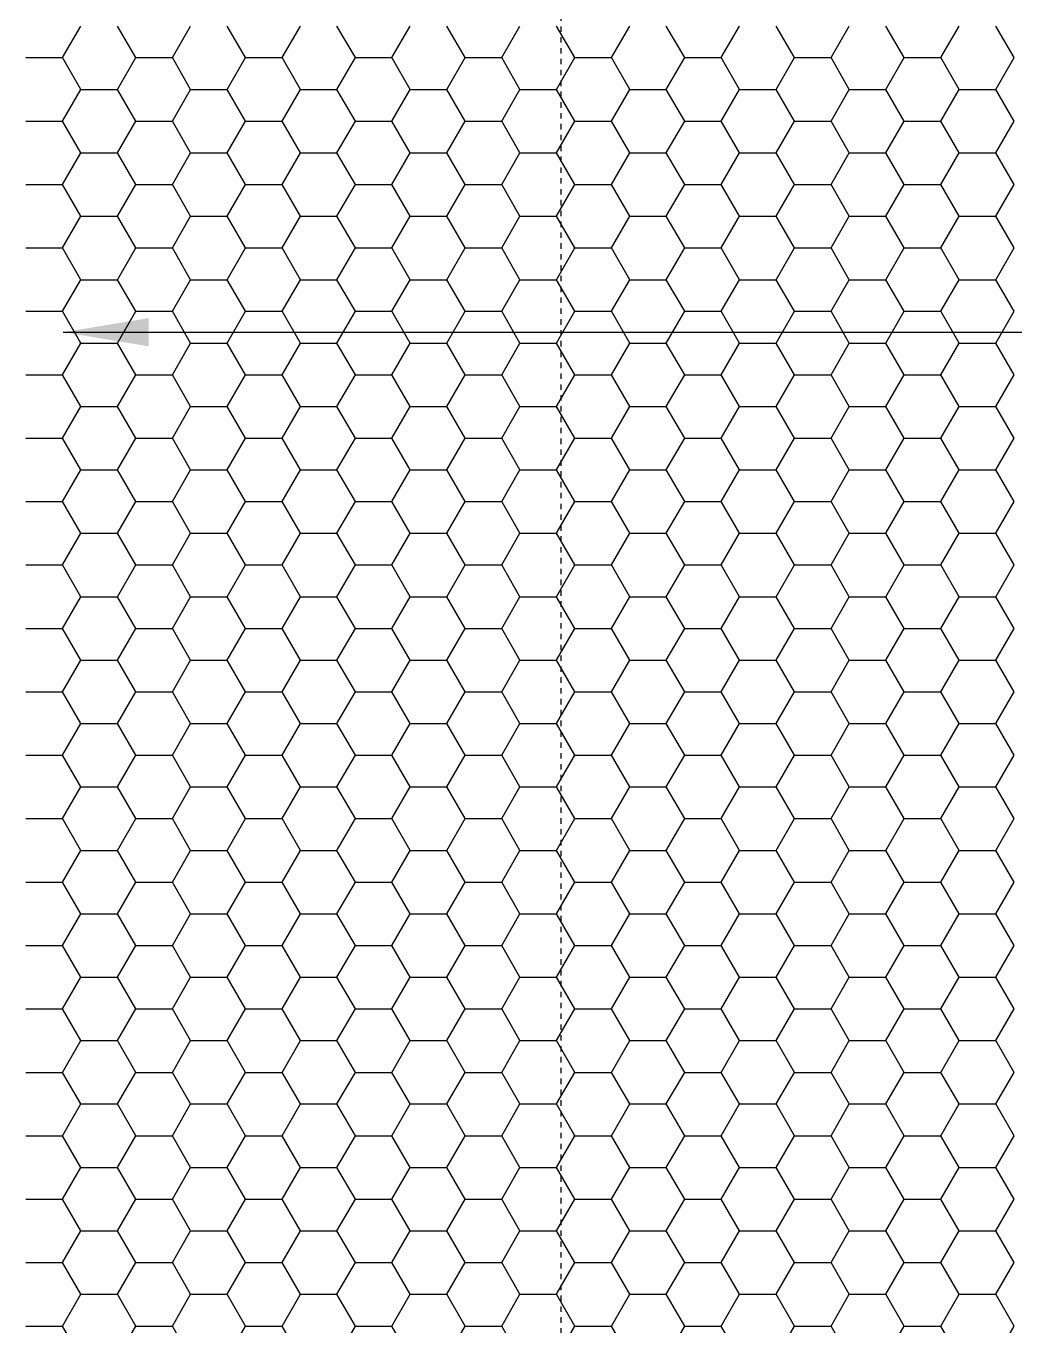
# Model space of a CAD drawing. Header units: millimetres. Extents: x -579 to 213, y -67 to 509.
# Drawn here: x -546.35 to -528.12, y 293.39 to 317.36 of the extents above; entities that cross this region are included whole.
import ezdxf

# ---------------------------------------------------------------- set-up
doc = ezdxf.new("R2010")
doc.units = ezdxf.units.MM
doc.header["$LTSCALE"] = 0.1
doc.linetypes.add('CENTERX2', pattern=[4, 2.5, -0.5, 0.5, -0.5])
doc.layers.add('D-01', color=1, linetype='Continuous')
doc.layers.add('D-GRIS', color=252, linetype='Continuous')
doc.styles.add('ROMANS', font='romans.shx', dxfattribs={"width": 0.7})
doc.dimstyles.new('FLECHAS-DET-1-5', dxfattribs={"dimscale": 0.035, "dimtxt": 180, "dimasz": 250, "dimexe": 50, "dimexo": 200, "dimgap": 80, "dimtad": 1, "dimdec": 3, "dimzin": 0, "dimdsep": 46, "dimtxsty": 'ROMANS', "dimblk1": 'OBLIQUE', "dimblk2": 'OBLIQUE', "dimsah": 1, "dimcen": 0.09, "dimdle": 20, "dimclrd": 256, "dimclre": 8, "dimclrt": 7, "dimadec": 0, "dimazin": 0, "dimtfac": 1, "dimtdec": 3, "dimtmove": 1, "dimatfit": 1, "dimfxl": 1, "dimtolj": 1, "dimtzin": 0, "dimarcsym": 0})

# ---------------------------------------------------------------- blocks, each defined once
blk = doc.blocks.new('*X13')
at = {"color": 0}
for p, q in [((-829.59, 422.19), (-827.72, 425.43)), ((-822.09, 422.19), (-823.97, 425.43)), ((-818.34, 422.19), (-816.47, 425.43)), ((-810.84, 422.19), (-812.72, 425.43)), ((-807.09, 422.19), (-805.22, 425.43)), ((-799.59, 422.19), (-801.47, 425.43)), ((-795.84, 422.19), (-793.97, 425.43)), ((-788.34, 422.19), (-790.22, 425.43)), ((-784.59, 422.19), (-782.72, 425.43)), ((-777.09, 422.19), (-778.97, 425.43)), ((-773.34, 422.19), (-771.47, 425.43)), ((-765.84, 422.19), (-767.72, 425.43)), ((-762.09, 422.19), (-760.22, 425.43)), ((-754.59, 422.19), (-756.47, 425.43)), ((-750.84, 422.19), (-748.97, 425.43)), ((-743.34, 422.19), (-745.22, 425.43)), ((-739.59, 422.19), (-737.72, 425.43)), ((-732.09, 422.19), (-733.97, 425.43)), ((-833.34, 422.19), (-829.59, 422.19)), ((-827.72, 418.94), (-829.59, 422.19)), ((-823.97, 418.94), (-822.09, 422.19)), ((-822.09, 422.19), (-818.34, 422.19)), ((-816.47, 418.94), (-818.34, 422.19)), ((-812.72, 418.94), (-810.84, 422.19)), ((-810.84, 422.19), (-807.09, 422.19)), ((-805.22, 418.94), (-807.09, 422.19)), ((-801.47, 418.94), (-799.59, 422.19)), ((-799.59, 422.19), (-795.84, 422.19)), ((-793.97, 418.94), (-795.84, 422.19)), ((-790.22, 418.94), (-788.34, 422.19)), ((-788.34, 422.19), (-784.59, 422.19)), ((-782.72, 418.94), (-784.59, 422.19)), ((-778.97, 418.94), (-777.09, 422.19)), ((-777.09, 422.19), (-773.34, 422.19)), ((-771.47, 418.94), (-773.34, 422.19)), ((-767.72, 418.94), (-765.84, 422.19)), ((-765.84, 422.19), (-762.09, 422.19)), ((-760.22, 418.94), (-762.09, 422.19)), ((-756.47, 418.94), (-754.59, 422.19)), ((-754.59, 422.19), (-750.84, 422.19)), ((-748.97, 418.94), (-750.84, 422.19)), ((-745.22, 418.94), (-743.34, 422.19)), ((-743.34, 422.19), (-739.59, 422.19)), ((-737.72, 418.94), (-739.59, 422.19)), ((-733.97, 418.94), (-732.09, 422.19)), ((-829.59, 415.69), (-827.72, 418.94)), ((-827.72, 418.94), (-823.97, 418.94)), ((-822.09, 415.69), (-823.97, 418.94)), ((-818.34, 415.69), (-816.47, 418.94)), ((-816.47, 418.94), (-812.72, 418.94)), ((-810.84, 415.69), (-812.72, 418.94)), ((-807.09, 415.69), (-805.22, 418.94)), ((-805.22, 418.94), (-801.47, 418.94)), ((-799.59, 415.69), (-801.47, 418.94)), ((-795.84, 415.69), (-793.97, 418.94)), ((-793.97, 418.94), (-790.22, 418.94)), ((-788.34, 415.69), (-790.22, 418.94)), ((-784.59, 415.69), (-782.72, 418.94)), ((-782.72, 418.94), (-778.97, 418.94)), ((-777.09, 415.69), (-778.97, 418.94)), ((-773.34, 415.69), (-771.47, 418.94)), ((-771.47, 418.94), (-767.72, 418.94)), ((-765.84, 415.69), (-767.72, 418.94)), ((-762.09, 415.69), (-760.22, 418.94)), ((-760.22, 418.94), (-756.47, 418.94)), ((-754.59, 415.69), (-756.47, 418.94)), ((-750.84, 415.69), (-748.97, 418.94)), ((-748.97, 418.94), (-745.22, 418.94)), ((-743.34, 415.69), (-745.22, 418.94)), ((-739.59, 415.69), (-737.72, 418.94)), ((-737.72, 418.94), (-733.97, 418.94)), ((-732.09, 415.69), (-733.97, 418.94)), ((-833.34, 415.69), (-829.59, 415.69)), ((-827.72, 412.44), (-829.59, 415.69)), ((-823.97, 412.44), (-822.09, 415.69)), ((-822.09, 415.69), (-818.34, 415.69)), ((-816.47, 412.44), (-818.34, 415.69)), ((-812.72, 412.44), (-810.84, 415.69)), ((-810.84, 415.69), (-807.09, 415.69)), ((-805.22, 412.44), (-807.09, 415.69)), ((-801.47, 412.44), (-799.59, 415.69)), ((-799.59, 415.69), (-795.84, 415.69)), ((-793.97, 412.44), (-795.84, 415.69)), ((-790.22, 412.44), (-788.34, 415.69)), ((-788.34, 415.69), (-784.59, 415.69)), ((-782.72, 412.44), (-784.59, 415.69)), ((-778.97, 412.44), (-777.09, 415.69)), ((-777.09, 415.69), (-773.34, 415.69)), ((-771.47, 412.44), (-773.34, 415.69)), ((-767.72, 412.44), (-765.84, 415.69)), ((-765.84, 415.69), (-762.09, 415.69)), ((-760.22, 412.44), (-762.09, 415.69)), ((-756.47, 412.44), (-754.59, 415.69)), ((-754.59, 415.69), (-750.84, 415.69)), ((-748.97, 412.44), (-750.84, 415.69)), ((-745.22, 412.44), (-743.34, 415.69)), ((-743.34, 415.69), (-739.59, 415.69)), ((-737.72, 412.44), (-739.59, 415.69)), ((-733.97, 412.44), (-732.09, 415.69)), ((-829.59, 409.2), (-827.72, 412.44)), ((-827.72, 412.44), (-823.97, 412.44)), ((-822.09, 409.2), (-823.97, 412.44)), ((-818.34, 409.2), (-816.47, 412.44)), ((-816.47, 412.44), (-812.72, 412.44)), ((-810.84, 409.2), (-812.72, 412.44)), ((-807.09, 409.2), (-805.22, 412.44)), ((-805.22, 412.44), (-801.47, 412.44)), ((-799.59, 409.2), (-801.47, 412.44)), ((-795.84, 409.2), (-793.97, 412.44)), ((-793.97, 412.44), (-790.22, 412.44)), ((-788.34, 409.2), (-790.22, 412.44)), ((-784.59, 409.2), (-782.72, 412.44)), ((-782.72, 412.44), (-778.97, 412.44)), ((-777.09, 409.2), (-778.97, 412.44)), ((-773.34, 409.2), (-771.47, 412.44)), ((-771.47, 412.44), (-767.72, 412.44)), ((-765.84, 409.2), (-767.72, 412.44)), ((-762.09, 409.2), (-760.22, 412.44)), ((-760.22, 412.44), (-756.47, 412.44)), ((-754.59, 409.2), (-756.47, 412.44)), ((-750.84, 409.2), (-748.97, 412.44)), ((-748.97, 412.44), (-745.22, 412.44)), ((-743.34, 409.2), (-745.22, 412.44)), ((-739.59, 409.2), (-737.72, 412.44)), ((-737.72, 412.44), (-733.97, 412.44)), ((-732.09, 409.2), (-733.97, 412.44)), ((-833.34, 409.2), (-829.59, 409.2)), ((-827.72, 405.95), (-829.59, 409.2)), ((-823.97, 405.95), (-822.09, 409.2)), ((-822.09, 409.2), (-818.34, 409.2)), ((-816.47, 405.95), (-818.34, 409.2)), ((-812.72, 405.95), (-810.84, 409.2)), ((-810.84, 409.2), (-807.09, 409.2)), ((-805.22, 405.95), (-807.09, 409.2)), ((-801.47, 405.95), (-799.59, 409.2)), ((-799.59, 409.2), (-795.84, 409.2)), ((-793.97, 405.95), (-795.84, 409.2)), ((-790.22, 405.95), (-788.34, 409.2)), ((-788.34, 409.2), (-784.59, 409.2)), ((-782.72, 405.95), (-784.59, 409.2)), ((-778.97, 405.95), (-777.09, 409.2)), ((-777.09, 409.2), (-773.34, 409.2)), ((-771.47, 405.95), (-773.34, 409.2)), ((-767.72, 405.95), (-765.84, 409.2)), ((-765.84, 409.2), (-762.09, 409.2)), ((-760.22, 405.95), (-762.09, 409.2)), ((-756.47, 405.95), (-754.59, 409.2)), ((-754.59, 409.2), (-750.84, 409.2)), ((-748.97, 405.95), (-750.84, 409.2)), ((-745.22, 405.95), (-743.34, 409.2)), ((-743.34, 409.2), (-739.59, 409.2)), ((-737.72, 405.95), (-739.59, 409.2)), ((-733.97, 405.95), (-732.09, 409.2)), ((-829.59, 402.7), (-827.72, 405.95)), ((-827.72, 405.95), (-823.97, 405.95)), ((-822.09, 402.7), (-823.97, 405.95)), ((-818.34, 402.7), (-816.47, 405.95)), ((-816.47, 405.95), (-812.72, 405.95)), ((-810.84, 402.7), (-812.72, 405.95)), ((-807.09, 402.7), (-805.22, 405.95)), ((-805.22, 405.95), (-801.47, 405.95)), ((-799.59, 402.7), (-801.47, 405.95)), ((-795.84, 402.7), (-793.97, 405.95)), ((-793.97, 405.95), (-790.22, 405.95)), ((-788.34, 402.7), (-790.22, 405.95)), ((-784.59, 402.7), (-782.72, 405.95)), ((-782.72, 405.95), (-778.97, 405.95)), ((-777.09, 402.7), (-778.97, 405.95)), ((-773.34, 402.7), (-771.47, 405.95)), ((-771.47, 405.95), (-767.72, 405.95)), ((-765.84, 402.7), (-767.72, 405.95)), ((-762.09, 402.7), (-760.22, 405.95)), ((-760.22, 405.95), (-756.47, 405.95)), ((-754.59, 402.7), (-756.47, 405.95)), ((-750.84, 402.7), (-748.97, 405.95)), ((-748.97, 405.95), (-745.22, 405.95)), ((-743.34, 402.7), (-745.22, 405.95)), ((-739.59, 402.7), (-737.72, 405.95)), ((-737.72, 405.95), (-733.97, 405.95)), ((-732.09, 402.7), (-733.97, 405.95)), ((-833.34, 402.7), (-829.59, 402.7)), ((-827.72, 399.45), (-829.59, 402.7)), ((-823.97, 399.45), (-822.09, 402.7)), ((-822.09, 402.7), (-818.34, 402.7)), ((-816.47, 399.45), (-818.34, 402.7)), ((-812.72, 399.45), (-810.84, 402.7)), ((-810.84, 402.7), (-807.09, 402.7)), ((-805.22, 399.45), (-807.09, 402.7)), ((-801.47, 399.45), (-799.59, 402.7)), ((-799.59, 402.7), (-795.84, 402.7)), ((-793.97, 399.45), (-795.84, 402.7)), ((-790.22, 399.45), (-788.34, 402.7)), ((-788.34, 402.7), (-784.59, 402.7)), ((-782.72, 399.45), (-784.59, 402.7)), ((-778.97, 399.45), (-777.09, 402.7)), ((-777.09, 402.7), (-773.34, 402.7)), ((-771.47, 399.45), (-773.34, 402.7)), ((-767.72, 399.45), (-765.84, 402.7)), ((-765.84, 402.7), (-762.09, 402.7)), ((-760.22, 399.45), (-762.09, 402.7)), ((-756.47, 399.45), (-754.59, 402.7)), ((-754.59, 402.7), (-750.84, 402.7)), ((-748.97, 399.45), (-750.84, 402.7)), ((-745.22, 399.45), (-743.34, 402.7)), ((-743.34, 402.7), (-739.59, 402.7)), ((-737.72, 399.45), (-739.59, 402.7)), ((-733.97, 399.45), (-732.09, 402.7)), ((-829.59, 396.21), (-827.72, 399.45)), ((-818.34, 396.21), (-816.47, 399.45)), ((-807.09, 396.21), (-805.22, 399.45)), ((-795.84, 396.21), (-793.97, 399.45)), ((-784.59, 396.21), (-782.72, 399.45)), ((-773.34, 396.21), (-771.47, 399.45)), ((-762.09, 396.21), (-760.22, 399.45)), ((-750.84, 396.21), (-748.97, 399.45)), ((-739.59, 396.21), (-737.72, 399.45)), ((-827.72, 399.45), (-823.97, 399.45)), ((-822.09, 396.21), (-823.97, 399.45)), ((-816.47, 399.45), (-812.72, 399.45)), ((-810.84, 396.21), (-812.72, 399.45)), ((-805.22, 399.45), (-801.47, 399.45)), ((-799.59, 396.21), (-801.47, 399.45)), ((-793.97, 399.45), (-790.22, 399.45)), ((-788.34, 396.21), (-790.22, 399.45)), ((-782.72, 399.45), (-778.97, 399.45)), ((-777.09, 396.21), (-778.97, 399.45)), ((-771.47, 399.45), (-767.72, 399.45)), ((-765.84, 396.21), (-767.72, 399.45)), ((-760.22, 399.45), (-756.47, 399.45)), ((-754.59, 396.21), (-756.47, 399.45)), ((-748.97, 399.45), (-745.22, 399.45)), ((-743.34, 396.21), (-745.22, 399.45)), ((-737.72, 399.45), (-733.97, 399.45)), ((-732.09, 396.21), (-733.97, 399.45)), ((-833.34, 396.21), (-829.59, 396.21)), ((-827.72, 392.96), (-829.59, 396.21)), ((-823.97, 392.96), (-822.09, 396.21)), ((-822.09, 396.21), (-818.34, 396.21)), ((-816.47, 392.96), (-818.34, 396.21)), ((-812.72, 392.96), (-810.84, 396.21)), ((-810.84, 396.21), (-807.09, 396.21)), ((-805.22, 392.96), (-807.09, 396.21)), ((-801.47, 392.96), (-799.59, 396.21)), ((-799.59, 396.21), (-795.84, 396.21)), ((-793.97, 392.96), (-795.84, 396.21)), ((-790.22, 392.96), (-788.34, 396.21)), ((-788.34, 396.21), (-784.59, 396.21)), ((-782.72, 392.96), (-784.59, 396.21)), ((-778.97, 392.96), (-777.09, 396.21)), ((-777.09, 396.21), (-773.34, 396.21)), ((-771.47, 392.96), (-773.34, 396.21)), ((-767.72, 392.96), (-765.84, 396.21)), ((-765.84, 396.21), (-762.09, 396.21)), ((-760.22, 392.96), (-762.09, 396.21)), ((-756.47, 392.96), (-754.59, 396.21)), ((-754.59, 396.21), (-750.84, 396.21)), ((-748.97, 392.96), (-750.84, 396.21)), ((-745.22, 392.96), (-743.34, 396.21)), ((-743.34, 396.21), (-739.59, 396.21)), ((-737.72, 392.96), (-739.59, 396.21)), ((-733.97, 392.96), (-732.09, 396.21)), ((-829.59, 389.71), (-827.72, 392.96)), ((-827.72, 392.96), (-823.97, 392.96)), ((-822.09, 389.71), (-823.97, 392.96)), ((-818.34, 389.71), (-816.47, 392.96)), ((-816.47, 392.96), (-812.72, 392.96)), ((-810.84, 389.71), (-812.72, 392.96)), ((-807.09, 389.71), (-805.22, 392.96)), ((-805.22, 392.96), (-801.47, 392.96)), ((-799.59, 389.71), (-801.47, 392.96)), ((-795.84, 389.71), (-793.97, 392.96)), ((-793.97, 392.96), (-790.22, 392.96)), ((-788.34, 389.71), (-790.22, 392.96)), ((-784.59, 389.71), (-782.72, 392.96)), ((-782.72, 392.96), (-778.97, 392.96)), ((-777.09, 389.71), (-778.97, 392.96)), ((-773.34, 389.71), (-771.47, 392.96)), ((-771.47, 392.96), (-767.72, 392.96)), ((-765.84, 389.71), (-767.72, 392.96)), ((-762.09, 389.71), (-760.22, 392.96)), ((-760.22, 392.96), (-756.47, 392.96)), ((-754.59, 389.71), (-756.47, 392.96)), ((-750.84, 389.71), (-748.97, 392.96)), ((-748.97, 392.96), (-745.22, 392.96)), ((-743.34, 389.71), (-745.22, 392.96)), ((-739.59, 389.71), (-737.72, 392.96)), ((-737.72, 392.96), (-733.97, 392.96)), ((-732.09, 389.71), (-733.97, 392.96)), ((-833.34, 389.71), (-829.59, 389.71)), ((-827.72, 386.46), (-829.59, 389.71)), ((-823.97, 386.46), (-822.09, 389.71)), ((-822.09, 389.71), (-818.34, 389.71)), ((-816.47, 386.46), (-818.34, 389.71)), ((-812.72, 386.46), (-810.84, 389.71)), ((-810.84, 389.71), (-807.09, 389.71)), ((-805.22, 386.46), (-807.09, 389.71)), ((-801.47, 386.46), (-799.59, 389.71)), ((-799.59, 389.71), (-795.84, 389.71)), ((-793.97, 386.46), (-795.84, 389.71)), ((-790.22, 386.46), (-788.34, 389.71)), ((-788.34, 389.71), (-784.59, 389.71)), ((-782.72, 386.46), (-784.59, 389.71)), ((-778.97, 386.46), (-777.09, 389.71)), ((-777.09, 389.71), (-773.34, 389.71)), ((-771.47, 386.46), (-773.34, 389.71)), ((-767.72, 386.46), (-765.84, 389.71)), ((-765.84, 389.71), (-762.09, 389.71)), ((-760.22, 386.46), (-762.09, 389.71)), ((-756.47, 386.46), (-754.59, 389.71)), ((-754.59, 389.71), (-750.84, 389.71)), ((-748.97, 386.46), (-750.84, 389.71)), ((-745.22, 386.46), (-743.34, 389.71)), ((-743.34, 389.71), (-739.59, 389.71)), ((-737.72, 386.46), (-739.59, 389.71)), ((-733.97, 386.46), (-732.09, 389.71)), ((-829.59, 383.22), (-827.72, 386.46)), ((-827.72, 386.46), (-823.97, 386.46)), ((-822.09, 383.22), (-823.97, 386.46)), ((-818.34, 383.22), (-816.47, 386.46)), ((-816.47, 386.46), (-812.72, 386.46)), ((-810.84, 383.22), (-812.72, 386.46)), ((-807.09, 383.22), (-805.22, 386.46)), ((-805.22, 386.46), (-801.47, 386.46)), ((-799.59, 383.22), (-801.47, 386.46)), ((-795.84, 383.22), (-793.97, 386.46)), ((-793.97, 386.46), (-790.22, 386.46)), ((-788.34, 383.22), (-790.22, 386.46)), ((-784.59, 383.22), (-782.72, 386.46)), ((-782.72, 386.46), (-778.97, 386.46)), ((-777.09, 383.22), (-778.97, 386.46)), ((-773.34, 383.22), (-771.47, 386.46)), ((-771.47, 386.46), (-767.72, 386.46)), ((-765.84, 383.22), (-767.72, 386.46)), ((-762.09, 383.22), (-760.22, 386.46)), ((-760.22, 386.46), (-756.47, 386.46)), ((-754.59, 383.22), (-756.47, 386.46)), ((-750.84, 383.22), (-748.97, 386.46)), ((-748.97, 386.46), (-745.22, 386.46)), ((-743.34, 383.22), (-745.22, 386.46)), ((-739.59, 383.22), (-737.72, 386.46)), ((-737.72, 386.46), (-733.97, 386.46)), ((-732.09, 383.22), (-733.97, 386.46)), ((-833.34, 383.22), (-829.59, 383.22)), ((-827.72, 379.97), (-829.59, 383.22)), ((-823.97, 379.97), (-822.09, 383.22)), ((-822.09, 383.22), (-818.34, 383.22)), ((-816.47, 379.97), (-818.34, 383.22)), ((-812.72, 379.97), (-810.84, 383.22)), ((-810.84, 383.22), (-807.09, 383.22)), ((-805.22, 379.97), (-807.09, 383.22)), ((-801.47, 379.97), (-799.59, 383.22)), ((-799.59, 383.22), (-795.84, 383.22)), ((-793.97, 379.97), (-795.84, 383.22)), ((-790.22, 379.97), (-788.34, 383.22)), ((-788.34, 383.22), (-784.59, 383.22)), ((-782.72, 379.97), (-784.59, 383.22)), ((-778.97, 379.97), (-777.09, 383.22)), ((-777.09, 383.22), (-773.34, 383.22)), ((-771.47, 379.97), (-773.34, 383.22)), ((-767.72, 379.97), (-765.84, 383.22)), ((-765.84, 383.22), (-762.09, 383.22)), ((-760.22, 379.97), (-762.09, 383.22)), ((-756.47, 379.97), (-754.59, 383.22)), ((-754.59, 383.22), (-750.84, 383.22)), ((-748.97, 379.97), (-750.84, 383.22)), ((-745.22, 379.97), (-743.34, 383.22)), ((-743.34, 383.22), (-739.59, 383.22)), ((-737.72, 379.97), (-739.59, 383.22)), ((-733.97, 379.97), (-732.09, 383.22)), ((-829.59, 376.72), (-827.72, 379.97)), ((-827.72, 379.97), (-823.97, 379.97)), ((-822.09, 376.72), (-823.97, 379.97)), ((-818.34, 376.72), (-816.47, 379.97)), ((-816.47, 379.97), (-812.72, 379.97)), ((-810.84, 376.72), (-812.72, 379.97)), ((-807.09, 376.72), (-805.22, 379.97)), ((-805.22, 379.97), (-801.47, 379.97)), ((-799.59, 376.72), (-801.47, 379.97)), ((-795.84, 376.72), (-793.97, 379.97)), ((-793.97, 379.97), (-790.22, 379.97)), ((-788.34, 376.72), (-790.22, 379.97)), ((-784.59, 376.72), (-782.72, 379.97)), ((-782.72, 379.97), (-778.97, 379.97)), ((-777.09, 376.72), (-778.97, 379.97)), ((-773.34, 376.72), (-771.47, 379.97)), ((-771.47, 379.97), (-767.72, 379.97)), ((-765.84, 376.72), (-767.72, 379.97)), ((-762.09, 376.72), (-760.22, 379.97)), ((-760.22, 379.97), (-756.47, 379.97)), ((-754.59, 376.72), (-756.47, 379.97)), ((-750.84, 376.72), (-748.97, 379.97)), ((-748.97, 379.97), (-745.22, 379.97)), ((-743.34, 376.72), (-745.22, 379.97)), ((-739.59, 376.72), (-737.72, 379.97)), ((-737.72, 379.97), (-733.97, 379.97)), ((-732.09, 376.72), (-733.97, 379.97)), ((-833.34, 376.72), (-829.59, 376.72)), ((-827.72, 373.47), (-829.59, 376.72)), ((-823.97, 373.47), (-822.09, 376.72)), ((-822.09, 376.72), (-818.34, 376.72)), ((-816.47, 373.47), (-818.34, 376.72)), ((-812.72, 373.47), (-810.84, 376.72)), ((-810.84, 376.72), (-807.09, 376.72)), ((-805.22, 373.47), (-807.09, 376.72)), ((-801.47, 373.47), (-799.59, 376.72)), ((-799.59, 376.72), (-795.84, 376.72)), ((-793.97, 373.47), (-795.84, 376.72)), ((-790.22, 373.47), (-788.34, 376.72)), ((-788.34, 376.72), (-784.59, 376.72)), ((-782.72, 373.47), (-784.59, 376.72)), ((-778.97, 373.47), (-777.09, 376.72)), ((-777.09, 376.72), (-773.34, 376.72)), ((-771.47, 373.47), (-773.34, 376.72)), ((-767.72, 373.47), (-765.84, 376.72)), ((-765.84, 376.72), (-762.09, 376.72)), ((-760.22, 373.47), (-762.09, 376.72)), ((-756.47, 373.47), (-754.59, 376.72)), ((-754.59, 376.72), (-750.84, 376.72)), ((-748.97, 373.47), (-750.84, 376.72)), ((-745.22, 373.47), (-743.34, 376.72)), ((-743.34, 376.72), (-739.59, 376.72)), ((-737.72, 373.47), (-739.59, 376.72)), ((-733.97, 373.47), (-732.09, 376.72)), ((-829.59, 370.23), (-827.72, 373.47)), ((-827.72, 373.47), (-823.97, 373.47)), ((-822.09, 370.23), (-823.97, 373.47)), ((-818.34, 370.23), (-816.47, 373.47)), ((-816.47, 373.47), (-812.72, 373.47)), ((-810.84, 370.23), (-812.72, 373.47)), ((-807.09, 370.23), (-805.22, 373.47)), ((-805.22, 373.47), (-801.47, 373.47)), ((-799.59, 370.23), (-801.47, 373.47)), ((-795.84, 370.23), (-793.97, 373.47)), ((-793.97, 373.47), (-790.22, 373.47)), ((-788.34, 370.23), (-790.22, 373.47)), ((-784.59, 370.23), (-782.72, 373.47)), ((-782.72, 373.47), (-778.97, 373.47)), ((-777.09, 370.23), (-778.97, 373.47)), ((-773.34, 370.23), (-771.47, 373.47)), ((-771.47, 373.47), (-767.72, 373.47)), ((-765.84, 370.23), (-767.72, 373.47)), ((-762.09, 370.23), (-760.22, 373.47)), ((-760.22, 373.47), (-756.47, 373.47)), ((-754.59, 370.23), (-756.47, 373.47)), ((-750.84, 370.23), (-748.97, 373.47)), ((-748.97, 373.47), (-745.22, 373.47)), ((-743.34, 370.23), (-745.22, 373.47)), ((-739.59, 370.23), (-737.72, 373.47)), ((-737.72, 373.47), (-733.97, 373.47)), ((-732.09, 370.23), (-733.97, 373.47)), ((-833.34, 370.23), (-829.59, 370.23)), ((-827.72, 366.98), (-829.59, 370.23)), ((-823.97, 366.98), (-822.09, 370.23)), ((-822.09, 370.23), (-818.34, 370.23)), ((-816.47, 366.98), (-818.34, 370.23)), ((-812.72, 366.98), (-810.84, 370.23)), ((-810.84, 370.23), (-807.09, 370.23)), ((-805.22, 366.98), (-807.09, 370.23)), ((-801.47, 366.98), (-799.59, 370.23)), ((-799.59, 370.23), (-795.84, 370.23)), ((-793.97, 366.98), (-795.84, 370.23)), ((-790.22, 366.98), (-788.34, 370.23)), ((-788.34, 370.23), (-784.59, 370.23)), ((-782.72, 366.98), (-784.59, 370.23)), ((-778.97, 366.98), (-777.09, 370.23)), ((-777.09, 370.23), (-773.34, 370.23)), ((-771.47, 366.98), (-773.34, 370.23)), ((-767.72, 366.98), (-765.84, 370.23)), ((-765.84, 370.23), (-762.09, 370.23)), ((-760.22, 366.98), (-762.09, 370.23)), ((-756.47, 366.98), (-754.59, 370.23)), ((-754.59, 370.23), (-750.84, 370.23)), ((-748.97, 366.98), (-750.84, 370.23)), ((-745.22, 366.98), (-743.34, 370.23)), ((-743.34, 370.23), (-739.59, 370.23)), ((-737.72, 366.98), (-739.59, 370.23)), ((-733.97, 366.98), (-732.09, 370.23)), ((-829.59, 363.73), (-827.72, 366.98)), ((-827.72, 366.98), (-823.97, 366.98)), ((-822.09, 363.73), (-823.97, 366.98)), ((-818.34, 363.73), (-816.47, 366.98)), ((-816.47, 366.98), (-812.72, 366.98)), ((-810.84, 363.73), (-812.72, 366.98)), ((-807.09, 363.73), (-805.22, 366.98)), ((-805.22, 366.98), (-801.47, 366.98)), ((-799.59, 363.73), (-801.47, 366.98)), ((-795.84, 363.73), (-793.97, 366.98)), ((-793.97, 366.98), (-790.22, 366.98)), ((-788.34, 363.73), (-790.22, 366.98)), ((-784.59, 363.73), (-782.72, 366.98)), ((-782.72, 366.98), (-778.97, 366.98)), ((-777.09, 363.73), (-778.97, 366.98)), ((-773.34, 363.73), (-771.47, 366.98)), ((-771.47, 366.98), (-767.72, 366.98)), ((-765.84, 363.73), (-767.72, 366.98)), ((-762.09, 363.73), (-760.22, 366.98)), ((-760.22, 366.98), (-756.47, 366.98)), ((-754.59, 363.73), (-756.47, 366.98)), ((-750.84, 363.73), (-748.97, 366.98)), ((-748.97, 366.98), (-745.22, 366.98)), ((-743.34, 363.73), (-745.22, 366.98)), ((-739.59, 363.73), (-737.72, 366.98)), ((-737.72, 366.98), (-733.97, 366.98)), ((-732.09, 363.73), (-733.97, 366.98)), ((-833.34, 363.73), (-829.59, 363.73)), ((-827.72, 360.48), (-829.59, 363.73)), ((-823.97, 360.48), (-822.09, 363.73)), ((-822.09, 363.73), (-818.34, 363.73)), ((-816.47, 360.48), (-818.34, 363.73)), ((-812.72, 360.48), (-810.84, 363.73)), ((-810.84, 363.73), (-807.09, 363.73)), ((-805.22, 360.48), (-807.09, 363.73)), ((-801.47, 360.48), (-799.59, 363.73)), ((-799.59, 363.73), (-795.84, 363.73)), ((-793.97, 360.48), (-795.84, 363.73)), ((-790.22, 360.48), (-788.34, 363.73)), ((-788.34, 363.73), (-784.59, 363.73)), ((-782.72, 360.48), (-784.59, 363.73)), ((-778.97, 360.48), (-777.09, 363.73)), ((-777.09, 363.73), (-773.34, 363.73)), ((-771.47, 360.48), (-773.34, 363.73)), ((-767.72, 360.48), (-765.84, 363.73)), ((-765.84, 363.73), (-762.09, 363.73)), ((-760.22, 360.48), (-762.09, 363.73)), ((-756.47, 360.48), (-754.59, 363.73)), ((-754.59, 363.73), (-750.84, 363.73)), ((-748.97, 360.48), (-750.84, 363.73)), ((-745.22, 360.48), (-743.34, 363.73)), ((-743.34, 363.73), (-739.59, 363.73)), ((-737.72, 360.48), (-739.59, 363.73)), ((-733.97, 360.48), (-732.09, 363.73)), ((-829.59, 357.24), (-827.72, 360.48)), ((-827.72, 360.48), (-823.97, 360.48)), ((-822.09, 357.24), (-823.97, 360.48)), ((-818.34, 357.24), (-816.47, 360.48)), ((-816.47, 360.48), (-812.72, 360.48)), ((-810.84, 357.24), (-812.72, 360.48)), ((-807.09, 357.24), (-805.22, 360.48)), ((-805.22, 360.48), (-801.47, 360.48)), ((-799.59, 357.24), (-801.47, 360.48)), ((-795.84, 357.24), (-793.97, 360.48)), ((-793.97, 360.48), (-790.22, 360.48)), ((-788.34, 357.24), (-790.22, 360.48)), ((-784.59, 357.24), (-782.72, 360.48)), ((-782.72, 360.48), (-778.97, 360.48)), ((-777.09, 357.24), (-778.97, 360.48)), ((-773.34, 357.24), (-771.47, 360.48)), ((-771.47, 360.48), (-767.72, 360.48)), ((-765.84, 357.24), (-767.72, 360.48)), ((-762.09, 357.24), (-760.22, 360.48)), ((-760.22, 360.48), (-756.47, 360.48)), ((-754.59, 357.24), (-756.47, 360.48)), ((-750.84, 357.24), (-748.97, 360.48)), ((-748.97, 360.48), (-745.22, 360.48)), ((-743.34, 357.24), (-745.22, 360.48)), ((-739.59, 357.24), (-737.72, 360.48)), ((-737.72, 360.48), (-733.97, 360.48)), ((-732.09, 357.24), (-733.97, 360.48)), ((-833.34, 357.24), (-829.59, 357.24)), ((-827.72, 353.99), (-829.59, 357.24)), ((-823.97, 353.99), (-822.09, 357.24)), ((-822.09, 357.24), (-818.34, 357.24)), ((-816.47, 353.99), (-818.34, 357.24)), ((-812.72, 353.99), (-810.84, 357.24)), ((-810.84, 357.24), (-807.09, 357.24)), ((-805.22, 353.99), (-807.09, 357.24)), ((-801.47, 353.99), (-799.59, 357.24)), ((-799.59, 357.24), (-795.84, 357.24)), ((-793.97, 353.99), (-795.84, 357.24)), ((-790.22, 353.99), (-788.34, 357.24)), ((-788.34, 357.24), (-784.59, 357.24)), ((-782.72, 353.99), (-784.59, 357.24)), ((-778.97, 353.99), (-777.09, 357.24)), ((-777.09, 357.24), (-773.34, 357.24)), ((-771.47, 353.99), (-773.34, 357.24)), ((-767.72, 353.99), (-765.84, 357.24)), ((-765.84, 357.24), (-762.09, 357.24)), ((-760.22, 353.99), (-762.09, 357.24)), ((-756.47, 353.99), (-754.59, 357.24)), ((-754.59, 357.24), (-750.84, 357.24)), ((-748.97, 353.99), (-750.84, 357.24)), ((-745.22, 353.99), (-743.34, 357.24)), ((-743.34, 357.24), (-739.59, 357.24)), ((-737.72, 353.99), (-739.59, 357.24)), ((-733.97, 353.99), (-732.09, 357.24)), ((-829.59, 350.74), (-827.72, 353.99)), ((-827.72, 353.99), (-823.97, 353.99)), ((-822.09, 350.74), (-823.97, 353.99)), ((-818.34, 350.74), (-816.47, 353.99)), ((-816.47, 353.99), (-812.72, 353.99)), ((-810.84, 350.74), (-812.72, 353.99)), ((-807.09, 350.74), (-805.22, 353.99)), ((-805.22, 353.99), (-801.47, 353.99)), ((-799.59, 350.74), (-801.47, 353.99)), ((-795.84, 350.74), (-793.97, 353.99)), ((-793.97, 353.99), (-790.22, 353.99)), ((-788.34, 350.74), (-790.22, 353.99)), ((-784.59, 350.74), (-782.72, 353.99)), ((-782.72, 353.99), (-778.97, 353.99)), ((-777.09, 350.74), (-778.97, 353.99)), ((-773.34, 350.74), (-771.47, 353.99)), ((-771.47, 353.99), (-767.72, 353.99)), ((-765.84, 350.74), (-767.72, 353.99)), ((-762.09, 350.74), (-760.22, 353.99)), ((-760.22, 353.99), (-756.47, 353.99)), ((-754.59, 350.74), (-756.47, 353.99)), ((-750.84, 350.74), (-748.97, 353.99)), ((-748.97, 353.99), (-745.22, 353.99)), ((-743.34, 350.74), (-745.22, 353.99)), ((-739.59, 350.74), (-737.72, 353.99)), ((-737.72, 353.99), (-733.97, 353.99)), ((-732.09, 350.74), (-733.97, 353.99)), ((-833.34, 350.74), (-829.59, 350.74)), ((-827.72, 347.49), (-829.59, 350.74)), ((-823.97, 347.49), (-822.09, 350.74)), ((-822.09, 350.74), (-818.34, 350.74)), ((-816.47, 347.49), (-818.34, 350.74)), ((-812.72, 347.49), (-810.84, 350.74)), ((-810.84, 350.74), (-807.09, 350.74)), ((-805.22, 347.49), (-807.09, 350.74)), ((-801.47, 347.49), (-799.59, 350.74)), ((-799.59, 350.74), (-795.84, 350.74)), ((-793.97, 347.49), (-795.84, 350.74)), ((-790.22, 347.49), (-788.34, 350.74)), ((-788.34, 350.74), (-784.59, 350.74)), ((-782.72, 347.49), (-784.59, 350.74)), ((-778.97, 347.49), (-777.09, 350.74)), ((-777.09, 350.74), (-773.34, 350.74)), ((-771.47, 347.49), (-773.34, 350.74)), ((-767.72, 347.49), (-765.84, 350.74)), ((-765.84, 350.74), (-762.09, 350.74)), ((-760.22, 347.49), (-762.09, 350.74)), ((-756.47, 347.49), (-754.59, 350.74)), ((-754.59, 350.74), (-750.84, 350.74)), ((-748.97, 347.49), (-750.84, 350.74)), ((-745.22, 347.49), (-743.34, 350.74)), ((-743.34, 350.74), (-739.59, 350.74)), ((-737.72, 347.49), (-739.59, 350.74)), ((-733.97, 347.49), (-732.09, 350.74)), ((-829.59, 344.25), (-827.72, 347.49)), ((-827.72, 347.49), (-823.97, 347.49)), ((-822.09, 344.25), (-823.97, 347.49)), ((-818.34, 344.25), (-816.47, 347.49)), ((-816.47, 347.49), (-812.72, 347.49)), ((-810.84, 344.25), (-812.72, 347.49)), ((-807.09, 344.25), (-805.22, 347.49)), ((-805.22, 347.49), (-801.47, 347.49)), ((-799.59, 344.25), (-801.47, 347.49)), ((-795.84, 344.25), (-793.97, 347.49)), ((-793.97, 347.49), (-790.22, 347.49)), ((-788.34, 344.25), (-790.22, 347.49)), ((-784.59, 344.25), (-782.72, 347.49)), ((-782.72, 347.49), (-778.97, 347.49)), ((-777.09, 344.25), (-778.97, 347.49)), ((-773.34, 344.25), (-771.47, 347.49)), ((-771.47, 347.49), (-767.72, 347.49)), ((-765.84, 344.25), (-767.72, 347.49)), ((-762.09, 344.25), (-760.22, 347.49)), ((-760.22, 347.49), (-756.47, 347.49)), ((-754.59, 344.25), (-756.47, 347.49)), ((-750.84, 344.25), (-748.97, 347.49)), ((-748.97, 347.49), (-745.22, 347.49)), ((-743.34, 344.25), (-745.22, 347.49)), ((-739.59, 344.25), (-737.72, 347.49)), ((-737.72, 347.49), (-733.97, 347.49)), ((-732.09, 344.25), (-733.97, 347.49)), ((-833.34, 344.25), (-829.59, 344.25)), ((-827.72, 341), (-829.59, 344.25)), ((-823.97, 341), (-822.09, 344.25)), ((-822.09, 344.25), (-818.34, 344.25)), ((-816.47, 341), (-818.34, 344.25)), ((-812.72, 341), (-810.84, 344.25)), ((-810.84, 344.25), (-807.09, 344.25)), ((-805.22, 341), (-807.09, 344.25)), ((-801.47, 341), (-799.59, 344.25)), ((-799.59, 344.25), (-795.84, 344.25)), ((-793.97, 341), (-795.84, 344.25)), ((-790.22, 341), (-788.34, 344.25)), ((-788.34, 344.25), (-784.59, 344.25)), ((-782.72, 341), (-784.59, 344.25)), ((-778.97, 341), (-777.09, 344.25)), ((-777.09, 344.25), (-773.34, 344.25)), ((-771.47, 341), (-773.34, 344.25)), ((-767.72, 341), (-765.84, 344.25)), ((-765.84, 344.25), (-762.09, 344.25)), ((-760.22, 341), (-762.09, 344.25)), ((-756.47, 341), (-754.59, 344.25)), ((-754.59, 344.25), (-750.84, 344.25)), ((-748.97, 341), (-750.84, 344.25)), ((-745.22, 341), (-743.34, 344.25)), ((-743.34, 344.25), (-739.59, 344.25)), ((-737.72, 341), (-739.59, 344.25)), ((-733.97, 341), (-732.09, 344.25)), ((-829.59, 337.75), (-827.72, 341)), ((-827.72, 341), (-823.97, 341)), ((-822.09, 337.75), (-823.97, 341)), ((-818.34, 337.75), (-816.47, 341)), ((-816.47, 341), (-812.72, 341)), ((-810.84, 337.75), (-812.72, 341)), ((-807.09, 337.75), (-805.22, 341)), ((-805.22, 341), (-801.47, 341)), ((-799.59, 337.75), (-801.47, 341)), ((-795.84, 337.75), (-793.97, 341)), ((-793.97, 341), (-790.22, 341)), ((-788.34, 337.75), (-790.22, 341)), ((-784.59, 337.75), (-782.72, 341)), ((-782.72, 341), (-778.97, 341)), ((-777.09, 337.75), (-778.97, 341)), ((-773.34, 337.75), (-771.47, 341)), ((-771.47, 341), (-767.72, 341)), ((-765.84, 337.75), (-767.72, 341)), ((-762.09, 337.75), (-760.22, 341)), ((-760.22, 341), (-756.47, 341)), ((-754.59, 337.75), (-756.47, 341)), ((-750.84, 337.75), (-748.97, 341)), ((-748.97, 341), (-745.22, 341)), ((-743.34, 337.75), (-745.22, 341)), ((-739.59, 337.75), (-737.72, 341)), ((-737.72, 341), (-733.97, 341)), ((-732.09, 337.75), (-733.97, 341)), ((-833.34, 337.75), (-829.59, 337.75)), ((-827.72, 334.5), (-829.59, 337.75)), ((-823.97, 334.5), (-822.09, 337.75)), ((-822.09, 337.75), (-818.34, 337.75)), ((-816.47, 334.5), (-818.34, 337.75)), ((-812.72, 334.5), (-810.84, 337.75)), ((-810.84, 337.75), (-807.09, 337.75)), ((-805.22, 334.5), (-807.09, 337.75)), ((-801.47, 334.5), (-799.59, 337.75)), ((-799.59, 337.75), (-795.84, 337.75)), ((-793.97, 334.5), (-795.84, 337.75)), ((-790.22, 334.5), (-788.34, 337.75)), ((-788.34, 337.75), (-784.59, 337.75)), ((-782.72, 334.5), (-784.59, 337.75)), ((-778.97, 334.5), (-777.09, 337.75)), ((-777.09, 337.75), (-773.34, 337.75)), ((-771.47, 334.5), (-773.34, 337.75)), ((-767.72, 334.5), (-765.84, 337.75)), ((-765.84, 337.75), (-762.09, 337.75)), ((-760.22, 334.5), (-762.09, 337.75)), ((-756.47, 334.5), (-754.59, 337.75)), ((-754.59, 337.75), (-750.84, 337.75)), ((-748.97, 334.5), (-750.84, 337.75)), ((-745.22, 334.5), (-743.34, 337.75)), ((-743.34, 337.75), (-739.59, 337.75)), ((-737.72, 334.5), (-739.59, 337.75)), ((-733.97, 334.5), (-732.09, 337.75)), ((-829.59, 331.25), (-827.72, 334.5)), ((-827.72, 334.5), (-823.97, 334.5)), ((-822.09, 331.25), (-823.97, 334.5)), ((-818.34, 331.25), (-816.47, 334.5)), ((-816.47, 334.5), (-812.72, 334.5)), ((-810.84, 331.25), (-812.72, 334.5)), ((-807.09, 331.25), (-805.22, 334.5)), ((-805.22, 334.5), (-801.47, 334.5)), ((-799.59, 331.25), (-801.47, 334.5)), ((-795.84, 331.25), (-793.97, 334.5)), ((-793.97, 334.5), (-790.22, 334.5)), ((-788.34, 331.25), (-790.22, 334.5)), ((-784.59, 331.25), (-782.72, 334.5)), ((-782.72, 334.5), (-778.97, 334.5)), ((-777.09, 331.25), (-778.97, 334.5)), ((-773.34, 331.25), (-771.47, 334.5)), ((-771.47, 334.5), (-767.72, 334.5)), ((-765.84, 331.25), (-767.72, 334.5)), ((-762.09, 331.25), (-760.22, 334.5)), ((-760.22, 334.5), (-756.47, 334.5)), ((-754.59, 331.25), (-756.47, 334.5)), ((-750.84, 331.25), (-748.97, 334.5)), ((-748.97, 334.5), (-745.22, 334.5)), ((-743.34, 331.25), (-745.22, 334.5)), ((-739.59, 331.25), (-737.72, 334.5)), ((-737.72, 334.5), (-733.97, 334.5)), ((-732.09, 331.25), (-733.97, 334.5)), ((-833.34, 331.25), (-829.59, 331.25)), ((-827.72, 328.01), (-829.59, 331.25)), ((-823.97, 328.01), (-822.09, 331.25)), ((-822.09, 331.25), (-818.34, 331.25)), ((-816.47, 328.01), (-818.34, 331.25)), ((-812.72, 328.01), (-810.84, 331.25)), ((-810.84, 331.25), (-807.09, 331.25)), ((-805.22, 328.01), (-807.09, 331.25)), ((-801.47, 328.01), (-799.59, 331.25)), ((-799.59, 331.25), (-795.84, 331.25)), ((-793.97, 328.01), (-795.84, 331.25)), ((-790.22, 328.01), (-788.34, 331.25)), ((-788.34, 331.25), (-784.59, 331.25)), ((-782.72, 328.01), (-784.59, 331.25)), ((-778.97, 328.01), (-777.09, 331.25)), ((-777.09, 331.25), (-773.34, 331.25)), ((-771.47, 328.01), (-773.34, 331.25)), ((-767.72, 328.01), (-765.84, 331.25)), ((-765.84, 331.25), (-762.09, 331.25)), ((-760.22, 328.01), (-762.09, 331.25)), ((-756.47, 328.01), (-754.59, 331.25)), ((-754.59, 331.25), (-750.84, 331.25)), ((-748.97, 328.01), (-750.84, 331.25)), ((-745.22, 328.01), (-743.34, 331.25)), ((-743.34, 331.25), (-739.59, 331.25)), ((-737.72, 328.01), (-739.59, 331.25)), ((-733.97, 328.01), (-732.09, 331.25)), ((-829.59, 324.76), (-827.72, 328.01)), ((-827.72, 328.01), (-823.97, 328.01)), ((-822.09, 324.76), (-823.97, 328.01)), ((-818.34, 324.76), (-816.47, 328.01)), ((-816.47, 328.01), (-812.72, 328.01)), ((-810.84, 324.76), (-812.72, 328.01)), ((-807.09, 324.76), (-805.22, 328.01)), ((-805.22, 328.01), (-801.47, 328.01)), ((-799.59, 324.76), (-801.47, 328.01)), ((-795.84, 324.76), (-793.97, 328.01)), ((-793.97, 328.01), (-790.22, 328.01)), ((-788.34, 324.76), (-790.22, 328.01)), ((-784.59, 324.76), (-782.72, 328.01)), ((-782.72, 328.01), (-778.97, 328.01)), ((-777.09, 324.76), (-778.97, 328.01)), ((-773.34, 324.76), (-771.47, 328.01)), ((-771.47, 328.01), (-767.72, 328.01)), ((-765.84, 324.76), (-767.72, 328.01)), ((-762.09, 324.76), (-760.22, 328.01)), ((-760.22, 328.01), (-756.47, 328.01)), ((-754.59, 324.76), (-756.47, 328.01)), ((-750.84, 324.76), (-748.97, 328.01)), ((-748.97, 328.01), (-745.22, 328.01)), ((-743.34, 324.76), (-745.22, 328.01)), ((-739.59, 324.76), (-737.72, 328.01)), ((-737.72, 328.01), (-733.97, 328.01)), ((-732.09, 324.76), (-733.97, 328.01)), ((-833.34, 324.76), (-829.59, 324.76)), ((-827.72, 321.51), (-829.59, 324.76)), ((-823.97, 321.51), (-822.09, 324.76)), ((-822.09, 324.76), (-818.34, 324.76)), ((-816.47, 321.51), (-818.34, 324.76)), ((-812.72, 321.51), (-810.84, 324.76)), ((-810.84, 324.76), (-807.09, 324.76)), ((-805.22, 321.51), (-807.09, 324.76)), ((-801.47, 321.51), (-799.59, 324.76)), ((-799.59, 324.76), (-795.84, 324.76)), ((-793.97, 321.51), (-795.84, 324.76)), ((-790.22, 321.51), (-788.34, 324.76)), ((-788.34, 324.76), (-784.59, 324.76)), ((-782.72, 321.51), (-784.59, 324.76)), ((-778.97, 321.51), (-777.09, 324.76)), ((-777.09, 324.76), (-773.34, 324.76)), ((-771.47, 321.51), (-773.34, 324.76)), ((-767.72, 321.51), (-765.84, 324.76)), ((-765.84, 324.76), (-762.09, 324.76)), ((-760.22, 321.51), (-762.09, 324.76)), ((-756.47, 321.51), (-754.59, 324.76)), ((-754.59, 324.76), (-750.84, 324.76)), ((-748.97, 321.51), (-750.84, 324.76)), ((-745.22, 321.51), (-743.34, 324.76)), ((-743.34, 324.76), (-739.59, 324.76)), ((-737.72, 321.51), (-739.59, 324.76)), ((-733.97, 321.51), (-732.09, 324.76)), ((-829.59, 318.26), (-827.72, 321.51)), ((-827.72, 321.51), (-823.97, 321.51)), ((-822.09, 318.26), (-823.97, 321.51)), ((-818.34, 318.26), (-816.47, 321.51)), ((-816.47, 321.51), (-812.72, 321.51)), ((-810.84, 318.26), (-812.72, 321.51)), ((-807.09, 318.26), (-805.22, 321.51)), ((-805.22, 321.51), (-801.47, 321.51)), ((-799.59, 318.26), (-801.47, 321.51)), ((-795.84, 318.26), (-793.97, 321.51)), ((-793.97, 321.51), (-790.22, 321.51)), ((-788.34, 318.26), (-790.22, 321.51)), ((-784.59, 318.26), (-782.72, 321.51)), ((-782.72, 321.51), (-778.97, 321.51)), ((-777.09, 318.26), (-778.97, 321.51)), ((-773.34, 318.26), (-771.47, 321.51)), ((-771.47, 321.51), (-767.72, 321.51)), ((-765.84, 318.26), (-767.72, 321.51)), ((-762.09, 318.26), (-760.22, 321.51)), ((-760.22, 321.51), (-756.47, 321.51)), ((-754.59, 318.26), (-756.47, 321.51)), ((-750.84, 318.26), (-748.97, 321.51)), ((-748.97, 321.51), (-745.22, 321.51)), ((-743.34, 318.26), (-745.22, 321.51)), ((-739.59, 318.26), (-737.72, 321.51)), ((-737.72, 321.51), (-733.97, 321.51)), ((-732.09, 318.26), (-733.97, 321.51)), ((-833.34, 318.26), (-829.59, 318.26)), ((-827.72, 315.02), (-829.59, 318.26)), ((-823.97, 315.02), (-822.09, 318.26)), ((-822.09, 318.26), (-818.34, 318.26)), ((-816.47, 315.02), (-818.34, 318.26)), ((-812.72, 315.02), (-810.84, 318.26)), ((-810.84, 318.26), (-807.09, 318.26)), ((-805.22, 315.02), (-807.09, 318.26)), ((-801.47, 315.02), (-799.59, 318.26)), ((-799.59, 318.26), (-795.84, 318.26)), ((-793.97, 315.02), (-795.84, 318.26)), ((-790.22, 315.02), (-788.34, 318.26)), ((-788.34, 318.26), (-784.59, 318.26)), ((-782.72, 315.02), (-784.59, 318.26)), ((-778.97, 315.02), (-777.09, 318.26)), ((-777.09, 318.26), (-773.34, 318.26)), ((-771.47, 315.02), (-773.34, 318.26)), ((-767.72, 315.02), (-765.84, 318.26)), ((-765.84, 318.26), (-762.09, 318.26)), ((-760.22, 315.02), (-762.09, 318.26)), ((-756.47, 315.02), (-754.59, 318.26)), ((-754.59, 318.26), (-750.84, 318.26)), ((-748.97, 315.02), (-750.84, 318.26)), ((-745.22, 315.02), (-743.34, 318.26)), ((-743.34, 318.26), (-739.59, 318.26)), ((-737.72, 315.02), (-739.59, 318.26)), ((-733.97, 315.02), (-732.09, 318.26)), ((-829.59, 311.77), (-827.72, 315.02)), ((-827.72, 315.02), (-823.97, 315.02)), ((-822.09, 311.77), (-823.97, 315.02)), ((-818.34, 311.77), (-816.47, 315.02)), ((-816.47, 315.02), (-812.72, 315.02)), ((-810.84, 311.77), (-812.72, 315.02)), ((-807.09, 311.77), (-805.22, 315.02)), ((-805.22, 315.02), (-801.47, 315.02)), ((-799.59, 311.77), (-801.47, 315.02)), ((-795.84, 311.77), (-793.97, 315.02)), ((-793.97, 315.02), (-790.22, 315.02)), ((-788.34, 311.77), (-790.22, 315.02)), ((-784.59, 311.77), (-782.72, 315.02)), ((-782.72, 315.02), (-778.97, 315.02)), ((-777.09, 311.77), (-778.97, 315.02)), ((-773.34, 311.77), (-771.47, 315.02)), ((-771.47, 315.02), (-767.72, 315.02)), ((-765.84, 311.77), (-767.72, 315.02)), ((-762.09, 311.77), (-760.22, 315.02)), ((-760.22, 315.02), (-756.47, 315.02)), ((-754.59, 311.77), (-756.47, 315.02)), ((-750.84, 311.77), (-748.97, 315.02)), ((-748.97, 315.02), (-745.22, 315.02)), ((-743.34, 311.77), (-745.22, 315.02)), ((-739.59, 311.77), (-737.72, 315.02)), ((-737.72, 315.02), (-733.97, 315.02)), ((-732.09, 311.77), (-733.97, 315.02)), ((-833.34, 311.77), (-829.59, 311.77)), ((-827.72, 308.52), (-829.59, 311.77)), ((-823.97, 308.52), (-822.09, 311.77)), ((-822.09, 311.77), (-818.34, 311.77)), ((-816.47, 308.52), (-818.34, 311.77)), ((-812.72, 308.52), (-810.84, 311.77)), ((-810.84, 311.77), (-807.09, 311.77)), ((-805.22, 308.52), (-807.09, 311.77)), ((-801.47, 308.52), (-799.59, 311.77)), ((-799.59, 311.77), (-795.84, 311.77)), ((-793.97, 308.52), (-795.84, 311.77)), ((-790.22, 308.52), (-788.34, 311.77)), ((-788.34, 311.77), (-784.59, 311.77)), ((-782.72, 308.52), (-784.59, 311.77)), ((-778.97, 308.52), (-777.09, 311.77)), ((-777.09, 311.77), (-773.34, 311.77)), ((-771.47, 308.52), (-773.34, 311.77)), ((-767.72, 308.52), (-765.84, 311.77)), ((-765.84, 311.77), (-762.09, 311.77)), ((-760.22, 308.52), (-762.09, 311.77)), ((-756.47, 308.52), (-754.59, 311.77)), ((-754.59, 311.77), (-750.84, 311.77)), ((-748.97, 308.52), (-750.84, 311.77)), ((-745.22, 308.52), (-743.34, 311.77)), ((-743.34, 311.77), (-739.59, 311.77)), ((-737.72, 308.52), (-739.59, 311.77)), ((-733.97, 308.52), (-732.09, 311.77)), ((-829.59, 305.27), (-827.72, 308.52)), ((-827.72, 308.52), (-823.97, 308.52)), ((-822.09, 305.27), (-823.97, 308.52)), ((-818.34, 305.27), (-816.47, 308.52)), ((-816.47, 308.52), (-812.72, 308.52)), ((-810.84, 305.27), (-812.72, 308.52)), ((-807.09, 305.27), (-805.22, 308.52)), ((-805.22, 308.52), (-801.47, 308.52)), ((-799.59, 305.27), (-801.47, 308.52)), ((-795.84, 305.27), (-793.97, 308.52)), ((-793.97, 308.52), (-790.22, 308.52)), ((-788.34, 305.27), (-790.22, 308.52)), ((-784.59, 305.27), (-782.72, 308.52)), ((-782.72, 308.52), (-778.97, 308.52)), ((-777.09, 305.27), (-778.97, 308.52)), ((-773.34, 305.27), (-771.47, 308.52)), ((-771.47, 308.52), (-767.72, 308.52)), ((-765.84, 305.27), (-767.72, 308.52)), ((-762.09, 305.27), (-760.22, 308.52)), ((-760.22, 308.52), (-756.47, 308.52)), ((-754.59, 305.27), (-756.47, 308.52)), ((-750.84, 305.27), (-748.97, 308.52)), ((-748.97, 308.52), (-745.22, 308.52)), ((-743.34, 305.27), (-745.22, 308.52)), ((-739.59, 305.27), (-737.72, 308.52)), ((-737.72, 308.52), (-733.97, 308.52)), ((-732.09, 305.27), (-733.97, 308.52)), ((-833.34, 305.27), (-829.59, 305.27)), ((-827.72, 302.03), (-829.59, 305.27)), ((-823.97, 302.03), (-822.09, 305.27)), ((-822.09, 305.27), (-818.34, 305.27)), ((-816.47, 302.03), (-818.34, 305.27)), ((-812.72, 302.03), (-810.84, 305.27)), ((-810.84, 305.27), (-807.09, 305.27)), ((-805.22, 302.03), (-807.09, 305.27)), ((-801.47, 302.03), (-799.59, 305.27)), ((-799.59, 305.27), (-795.84, 305.27)), ((-793.97, 302.03), (-795.84, 305.27)), ((-790.22, 302.03), (-788.34, 305.27)), ((-788.34, 305.27), (-784.59, 305.27)), ((-782.72, 302.03), (-784.59, 305.27)), ((-778.97, 302.03), (-777.09, 305.27)), ((-777.09, 305.27), (-773.34, 305.27)), ((-771.47, 302.03), (-773.34, 305.27)), ((-767.72, 302.03), (-765.84, 305.27)), ((-765.84, 305.27), (-762.09, 305.27)), ((-760.22, 302.03), (-762.09, 305.27)), ((-756.47, 302.03), (-754.59, 305.27)), ((-754.59, 305.27), (-750.84, 305.27)), ((-748.97, 302.03), (-750.84, 305.27)), ((-745.22, 302.03), (-743.34, 305.27)), ((-743.34, 305.27), (-739.59, 305.27)), ((-737.72, 302.03), (-739.59, 305.27)), ((-733.97, 302.03), (-732.09, 305.27)), ((-829.59, 298.78), (-827.72, 302.03)), ((-827.72, 302.03), (-823.97, 302.03)), ((-822.09, 298.78), (-823.97, 302.03)), ((-818.34, 298.78), (-816.47, 302.03)), ((-816.47, 302.03), (-812.72, 302.03)), ((-810.84, 298.78), (-812.72, 302.03)), ((-807.09, 298.78), (-805.22, 302.03)), ((-805.22, 302.03), (-801.47, 302.03)), ((-799.59, 298.78), (-801.47, 302.03)), ((-795.84, 298.78), (-793.97, 302.03)), ((-793.97, 302.03), (-790.22, 302.03)), ((-788.34, 298.78), (-790.22, 302.03)), ((-784.59, 298.78), (-782.72, 302.03)), ((-782.72, 302.03), (-778.97, 302.03)), ((-777.09, 298.78), (-778.97, 302.03)), ((-773.34, 298.78), (-771.47, 302.03)), ((-771.47, 302.03), (-767.72, 302.03)), ((-765.84, 298.78), (-767.72, 302.03)), ((-762.09, 298.78), (-760.22, 302.03)), ((-760.22, 302.03), (-756.47, 302.03)), ((-754.59, 298.78), (-756.47, 302.03)), ((-750.84, 298.78), (-748.97, 302.03)), ((-748.97, 302.03), (-745.22, 302.03)), ((-743.34, 298.78), (-745.22, 302.03)), ((-739.59, 298.78), (-737.72, 302.03)), ((-737.72, 302.03), (-733.97, 302.03)), ((-732.09, 298.78), (-733.97, 302.03)), ((-833.34, 298.78), (-829.59, 298.78)), ((-827.72, 295.53), (-829.59, 298.78)), ((-823.97, 295.53), (-822.09, 298.78)), ((-822.09, 298.78), (-818.34, 298.78)), ((-816.47, 295.53), (-818.34, 298.78)), ((-812.72, 295.53), (-810.84, 298.78)), ((-810.84, 298.78), (-807.09, 298.78)), ((-805.22, 295.53), (-807.09, 298.78)), ((-801.47, 295.53), (-799.59, 298.78)), ((-799.59, 298.78), (-795.84, 298.78)), ((-793.97, 295.53), (-795.84, 298.78)), ((-790.22, 295.53), (-788.34, 298.78)), ((-788.34, 298.78), (-784.59, 298.78)), ((-782.72, 295.53), (-784.59, 298.78)), ((-778.97, 295.53), (-777.09, 298.78)), ((-777.09, 298.78), (-773.34, 298.78)), ((-771.47, 295.53), (-773.34, 298.78)), ((-767.72, 295.53), (-765.84, 298.78)), ((-765.84, 298.78), (-762.09, 298.78)), ((-760.22, 295.53), (-762.09, 298.78)), ((-756.47, 295.53), (-754.59, 298.78)), ((-754.59, 298.78), (-750.84, 298.78)), ((-748.97, 295.53), (-750.84, 298.78)), ((-745.22, 295.53), (-743.34, 298.78)), ((-743.34, 298.78), (-739.59, 298.78)), ((-737.72, 295.53), (-739.59, 298.78)), ((-733.97, 295.53), (-732.09, 298.78)), ((-829.59, 292.28), (-827.72, 295.53)), ((-827.72, 295.53), (-823.97, 295.53)), ((-822.09, 292.28), (-823.97, 295.53)), ((-818.34, 292.28), (-816.47, 295.53)), ((-816.47, 295.53), (-812.72, 295.53)), ((-810.84, 292.28), (-812.72, 295.53)), ((-807.09, 292.28), (-805.22, 295.53)), ((-805.22, 295.53), (-801.47, 295.53)), ((-799.59, 292.28), (-801.47, 295.53)), ((-795.84, 292.28), (-793.97, 295.53)), ((-793.97, 295.53), (-790.22, 295.53)), ((-788.34, 292.28), (-790.22, 295.53)), ((-784.59, 292.28), (-782.72, 295.53)), ((-782.72, 295.53), (-778.97, 295.53)), ((-777.09, 292.28), (-778.97, 295.53)), ((-773.34, 292.28), (-771.47, 295.53)), ((-771.47, 295.53), (-767.72, 295.53)), ((-765.84, 292.28), (-767.72, 295.53)), ((-762.09, 292.28), (-760.22, 295.53)), ((-760.22, 295.53), (-756.47, 295.53)), ((-754.59, 292.28), (-756.47, 295.53)), ((-750.84, 292.28), (-748.97, 295.53)), ((-748.97, 295.53), (-745.22, 295.53)), ((-743.34, 292.28), (-745.22, 295.53)), ((-739.59, 292.28), (-737.72, 295.53)), ((-737.72, 295.53), (-733.97, 295.53)), ((-732.09, 292.28), (-733.97, 295.53)), ((-833.34, 292.28), (-829.59, 292.28)), ((-827.72, 289.04), (-829.59, 292.28)), ((-823.97, 289.04), (-822.09, 292.28)), ((-822.09, 292.28), (-818.34, 292.28)), ((-816.47, 289.04), (-818.34, 292.28)), ((-812.72, 289.04), (-810.84, 292.28)), ((-810.84, 292.28), (-807.09, 292.28)), ((-805.22, 289.04), (-807.09, 292.28)), ((-801.47, 289.04), (-799.59, 292.28)), ((-799.59, 292.28), (-795.84, 292.28)), ((-793.97, 289.04), (-795.84, 292.28)), ((-790.22, 289.04), (-788.34, 292.28)), ((-788.34, 292.28), (-784.59, 292.28)), ((-782.72, 289.04), (-784.59, 292.28)), ((-778.97, 289.04), (-777.09, 292.28)), ((-777.09, 292.28), (-773.34, 292.28)), ((-771.47, 289.04), (-773.34, 292.28)), ((-767.72, 289.04), (-765.84, 292.28)), ((-765.84, 292.28), (-762.09, 292.28)), ((-760.22, 289.04), (-762.09, 292.28)), ((-756.47, 289.04), (-754.59, 292.28)), ((-754.59, 292.28), (-750.84, 292.28)), ((-748.97, 289.04), (-750.84, 292.28)), ((-745.22, 289.04), (-743.34, 292.28)), ((-743.34, 292.28), (-739.59, 292.28)), ((-737.72, 289.04), (-739.59, 292.28)), ((-733.97, 289.04), (-732.09, 292.28))]:
    blk.add_line(p, q, dxfattribs=at)
blk = doc.blocks.new('_OBLIQUE')
at = {"color": 0, "linetype": 'ByBlock'}
blk.add_line((-0.5, -0.5), (0.5, 0.5), dxfattribs=at)
blk = doc.blocks.new('CORTE CONG')
at = {"layer": 'D-01', "linetype": 'CENTERX2'}
blk.add_line((181.53, -600.35), (181.53, -74.45), dxfattribs=at)
at = {"layer": 'D-GRIS'}
blk.add_blockref('*X13', (960.03, -655.19), dxfattribs=at)
at = {"layer": 'D-01'}
blk.add_leader([(130.51, -261.12), (308, -261.12)], dimstyle='FLECHAS-DET-1-5', override={"dimgap": 80, "dimtad": 1}, dxfattribs=at)

msp = doc.modelspace()

# ---------------------------------------------------------------- block references
at = {"xscale": 0.1799999999998362, "yscale": 0.1799999999998362, "zscale": 0.1799999999998362}
msp.add_blockref('CORTE CONG', (-569.152, 358.713), dxfattribs=at)

doc.saveas('drawing.dxf')
